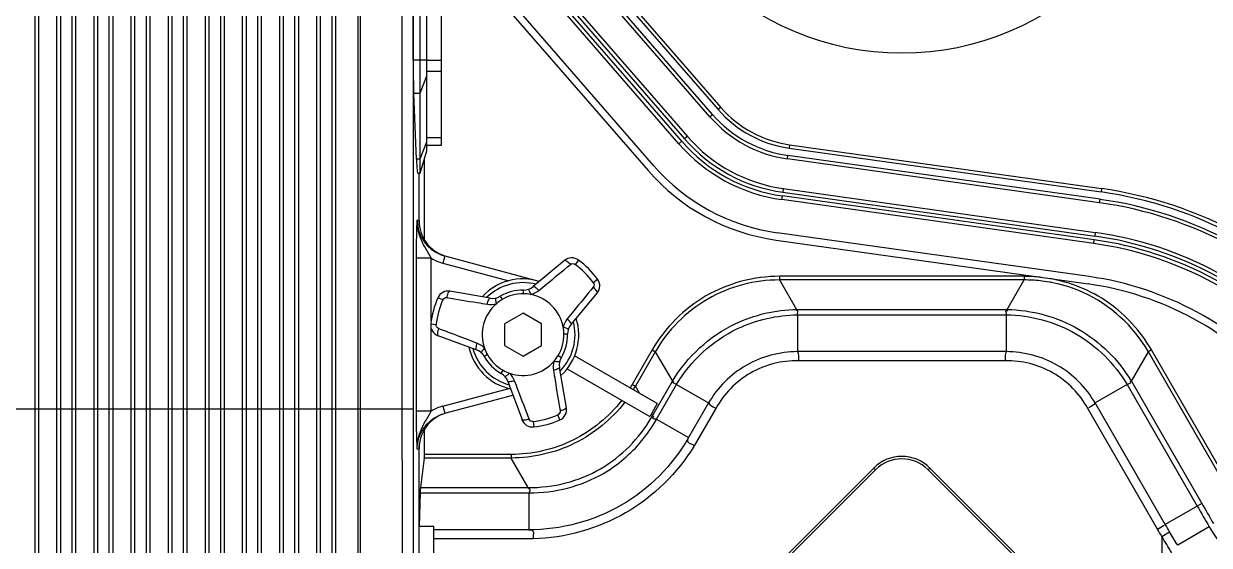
# Model space of a CAD drawing. Header units: millimetres. Extents: x -1070 to 42146, y 1440 to 12921.
# Drawn here: x 31932.6 to 32092.3, y 5099.8 to 5170 of the extents above; entities that cross this region are included whole.
import ezdxf

# ---------------------------------------------------------------- set-up
doc = ezdxf.new("R2010")
doc.units = ezdxf.units.MM
for name, color, linetype in [('DW-PLUS-PEIDIANHE实线CONTINUOUS', 7, 'Continuous'), ('DW-PLUS-XIANGTI实线CONTINUOUS', 7, 'Continuous'), ('MOUZU_COVER实线CONTINUOUS', 7, 'Continuous'), ('POWER-M_2实线CONTINUOUS', 7, 'Continuous'), ('SCREW-LOCKER实线CONTINUOUS', 7, 'Continuous')]:
    doc.layers.add(name, color=color, linetype=linetype)

# ---------------------------------------------------------------- blocks, each defined once
blk = doc.blocks.new('HJRTY45UYJDFGD')
at = {"layer": 'DW-PLUS-PEIDIANHE实线CONTINUOUS', "color": 251}
for p, q in [((18.25, 798.72), (18.25, 201.08)), ((18.75, 798.13), (18.75, 201.67)), ((21.25, 202.71), (21.25, 797.09)), ((21.75, 202.54), (21.75, 797.26)), ((23.25, 796.54), (23.25, 203.26)), ((23.75, 795.88), (23.75, 203.92)), ((26.25, 205.3), (26.25, 794.5)), ((26.75, 205.18), (26.75, 794.62)), ((16.75, 200.54), (16.75, 462.16)), ((16.25, 200.77), (16.25, 460.55)), ((13.25, 457.06), (13.25, 199.49)), ((13.75, 457.15), (13.75, 200.01)), ((11.75, 199.11), (11.75, 455.68)), ((8.25, 453.4), (8.25, 198.43)), ((11.25, 199.39), (11.25, 454.9)), ((8.75, 453.32), (8.75, 198.9)), ((28.25, 449.28), (28.25, 206.11)), ((28.75, 448), (28.75, 206.87)), ((31.25, 208.65), (31.25, 445.02)), ((31.75, 208.58), (31.75, 444.9)), ((33.25, 443.18), (33.25, 209.78)), ((33.75, 442.15), (33.75, 210.67)), ((36.25, 212.97), (36.25, 439.27)), ((36.75, 212.97), (36.75, 439.15)), ((38.25, 437.43), (38.25, 214.53)), ((38.75, 436.39), (38.75, 215.6)), ((41.25, 218.65), (41.25, 433.52)), ((41.75, 218.75), (41.75, 433.4)), ((43.25, 431.67), (43.25, 220.88)), ((43.75, 430.64), (43.75, 222.26)), ((46.25, 226.68), (46.25, 427.43)), ((46.75, 226.96), (46.75, 427.22)), ((48.25, 424.71), (48.25, 230.32)), ((48.75, 423.04), (48.75, 232.54)), ((51.75, 409.58), (51.75, 249.9)), ((52.05, 409.58), (52.05, 249.86)), ((57.7, 409.28), (57.7, 289.9)), ((59.19, 409.28), (59.19, 289.9)), ((60.1, 378.2), (60.1, 321.6)), ((61, 375.2), (61, 324.6)), ((59.21, 336.84), (59.21, 362.96)), ((61, 336.84), (59.21, 336.84)), ((61, 334.68), (60.1, 332.37)), ((60.1, 332.37), (59.28, 332.37)), ((59.66, 323.51), (59.28, 332.37)), ((61, 325.82), (60.1, 323.51)), ((61, 324.6), (60.1, 321.6)), ((60.1, 323.51), (59.66, 323.51)), ((60.1, 321.6), (59.84, 321.6)), ((60, 315.25), (60, 321.6)), ((60, 315.25), (59.75, 315.32)), ((61.65, 310.18), (59.65, 310.18)), ((59.65, 289.62), (59.65, 310.18)), ((61.65, 301.75), (61.65, 310.18)), ((63.46, 310.49), (63.21, 309.52)), ((63.46, 310.49), (75.94, 307.14)), ((63.21, 309.52), (72.07, 307.15)), ((61.65, 289.62), (61.65, 300.69)), ((63.21, 290.28), (72.07, 292.65)), ((63.46, 289.31), (72.64, 291.77)), ((-3.75, 289.9), (59.19, 289.9)), ((61.65, 289.62), (59.65, 289.62)), ((63.21, 290.28), (63.46, 289.31)), ((59.75, 284.48), (60, 284.55)), ((60, 249.9), (60, 284.55))]:
    blk.add_line(p, q, dxfattribs=at)
for centre, radius, start, end in [((64.77, 315.35), 6.04, 238.8803, 254.9593), ((74, 299.9), 7.5, 72.8486, 137.153), ((74, 299.9), 7, 75.5534, 134.4466), ((74, 299.9), 7.5, 312.8215, 17.191), ((74, 299.9), 7, 315.5534, 14.4466), ((74, 299.9), 7.5, 192.8341, 257.1602), ((74, 299.9), 7, 195.5534, 254.4466), ((9816.25, 289.88), 9758.55, 179.999871, 180.235764), ((9732.04, 289.88), 9672.85, 179.999871, 180.236806), ((64.77, 284.45), 6.04, 105.0406, 121.1198)]:
    blk.add_arc(centre, radius, start, end, dxfattribs=at)
for centre, major_axis, ratio, start_param, end_param in [((59.41, 336.84), (0, 5.8), 0.034921, -4.712389, -3.833276), ((59.84, 329.9), (0, 8.3), 0.034921, -3.833276, -3.141601), ((65, 315.25), (-4.83, 1.29), 0.999347, 0.261636, 1.52027), ((65, 284.55), (4.83, 1.29), 0.999347, 1.621323, 2.879956)]:
    blk.add_ellipse(centre, major_axis=major_axis, ratio=ratio, start_param=start_param, end_param=end_param, dxfattribs=at)
for points, knots in [([(59.65, 310.18), (59.65, 310.68), (59.66, 312.39), (59.71, 314.1), (59.75, 315.32)], [0, 0, 0, 0, 0.289386, 1, 1, 1, 1]), ([(59.75, 315.32), (59.75, 314.78), (59.93, 313.68), (60.72, 312.22), (61.93, 311.09), (62.94, 310.63), (63.46, 310.49)], [0, 0, 0, 0, 0.249999, 0.499998, 0.749997, 1, 1, 1, 1]), ([(61.65, 310.18), (61.42, 310.59), (60.93, 311.38), (60.28, 312.61), (59.85, 313.93), (59.75, 314.86), (59.75, 315.32)], [0, 0, 0, 0, 0.252545, 0.502198, 0.751134, 1, 1, 1, 1]), ([(59.75, 284.48), (59.74, 284.85), (59.68, 286.56), (59.65, 288.27), (59.65, 289.62)], [0, 0, 0, 0, 0.213186, 1, 1, 1, 1]), ([(59.75, 284.48), (59.75, 284.94), (59.85, 285.87), (60.28, 287.19), (60.93, 288.42), (61.42, 289.21), (61.65, 289.62)], [0, 0, 0, 0, 0.248865, 0.497802, 0.747455, 1, 1, 1, 1]), ([(59.75, 284.48), (59.75, 285.02), (59.93, 286.12), (60.72, 287.58), (61.93, 288.71), (62.94, 289.17), (63.46, 289.31)], [0, 0, 0, 0, 0.249999, 0.499998, 0.749997, 1, 1, 1, 1])]:
    blk.add_open_spline(points, degree=3, knots=knots, dxfattribs=at)
at = {"layer": 'DW-PLUS-XIANGTI实线CONTINUOUS', "color": 251}
for p, q in [((94.99, 325.59), (72, 352.04)), ((95.36, 325.92), (72.37, 352.37)), ((67.84, 348.43), (90.84, 321.98)), ((91.59, 322.64), (68.6, 349.09)), ((94.99, 325.59), (95.36, 325.92)), ((60.72, 312.68), (60.72, 323.65)), ((60.03, 314.74), (60.03, 321.6)), ((108.84, 318.07), (108.91, 318.57)), ((150.84, 312.17), (108.84, 318.07)), ((150.91, 312.66), (108.91, 318.57)), ((150.22, 307.71), (108.21, 313.62)), ((108.07, 312.63), (150.08, 306.72)), ((150.84, 312.17), (150.91, 312.66)), ((141.46, 307.75), (108.54, 307.75)), ((108.54, 307.75), (108.54, 307.26)), ((141.46, 307.26), (108.54, 307.26)), ((108.54, 307.26), (110.83, 303.29)), ((139.17, 303.29), (141.46, 307.26)), ((141.46, 307.75), (141.46, 307.26)), ((110.83, 303.29), (139.17, 303.29)), ((110.94, 302.57), (139.06, 302.57)), ((110.94, 302.57), (110.94, 297.61)), ((139.06, 302.57), (139.06, 297.61)), ((92.08, 290.61), (80.93, 297.05)), ((91.39, 297.84), (88.71, 293.19)), ((91.81, 297.6), (89.12, 292.95)), ((91.39, 297.84), (91.81, 297.6)), ((91.81, 297.6), (94.1, 293.63)), ((139.06, 297.61), (110.94, 297.61)), ((155.9, 293.63), (158.19, 297.6)), ((158.61, 297.84), (158.19, 297.6)), ((169.25, 278.45), (158.19, 297.6)), ((169.67, 278.69), (158.61, 297.84)), ((79.93, 295.32), (91.08, 288.88)), ((138.93, 296.39), (111.07, 296.39)), ((88.71, 293.19), (89.12, 292.95)), ((89.67, 292.01), (89.12, 292.95)), ((91.42, 288.98), (94.1, 293.63)), ((91.99, 288.53), (94.67, 293.18)), ((94.67, 293.18), (98.97, 290.7)), ((155.33, 293.18), (151.03, 290.7)), ((155.33, 293.18), (164.77, 276.83)), ((155.9, 293.63), (165.39, 277.19)), ((92.08, 290.61), (91.28, 289.22)), ((98.97, 290.7), (96.29, 286.05)), ((160.47, 274.35), (151.03, 290.7)), ((91.42, 288.98), (91.28, 289.22)), ((99.96, 289.98), (97.05, 284.94)), ((159.42, 273.74), (150.04, 289.98)), ((91.99, 288.53), (96.29, 286.05)), ((60.72, 283.78), (60.72, 287.12)), ((60.03, 274.14), (60.03, 285.06)), ((60.7, 283.29), (60.18, 279.32)), ((72.39, 283.29), (60.7, 283.29)), ((72.39, 283.78), (60.72, 283.78)), ((72.39, 283.78), (72.39, 283.29)), ((74.69, 279.32), (72.39, 283.29)), ((92.95, 253.67), (121.23, 281.95)), ((93.18, 253.44), (121.46, 281.72)), ((121.23, 281.95), (121.46, 281.72)), ((128.77, 281.95), (128.54, 281.72)), ((128.54, 281.72), (156.82, 253.44)), ((128.77, 281.95), (157.05, 253.67)), ((60.15, 278.6), (60.03, 274.14)), ((60.15, 278.6), (74.79, 278.61)), ((60.18, 279.32), (74.69, 279.32)), ((74.79, 278.61), (74.79, 273.64)), ((164.77, 276.83), (160.47, 274.35)), ((165.39, 277.19), (164.77, 276.83)), ((60.03, 274.14), (62, 274.14)), ((62, 249.9), (62, 274.14)), ((74.79, 273.64), (62, 273.64)), ((159.42, 273.74), (160.33, 274.27)), ((160, 272.75), (161.05, 273.38)), ((166.39, 274.03), (162.14, 271.55)), ((75.38, 272.42), (62, 272.42)), ((160, 272.75), (160, 227.05))]:
    blk.add_line(p, q, dxfattribs=at)
for centre, radius, start, end in [((111.97, 340.35), 22, 221, 262), ((111.97, 340.35), 22.5, 221, 262), ((111.97, 340.35), 27, 221, 262), ((111.97, 340.35), 28, 221, 262), ((144.23, 265.13), 47.5, 41, 82), ((144.23, 265.13), 48, 41, 82), ((141.45, 287.52), 20.22, 83.732, 89.9781), ((141.48, 287.61), 19.65, 83.7621, 90.0469), ((141.49, 287.76), 19.5, 80.1755, 83.7616), ((141.53, 287.96), 19.3, 78.0751, 80.1734), ((141.54, 288.04), 19.22, 65.8258, 78.0673), ((144.23, 265.13), 42, 41, 82), ((144.23, 265.13), 43, 41, 82), ((71.98, 302.87), 19.32, 328.3285, 329.9476), ((72, 302.86), 19.78, 328.3594, 329.9406), ((74.06, 298.69), 19.89, 330.0402, 330.7706), ((74.42, 298.47), 20.18, 320.3478, 330.0504), ((78.45, 296.16), 15.54, 330.0032, 330.5955), ((125, 278.18), 5.33, 45, 135), ((125, 278.18), 5, 45, 135)]:
    blk.add_arc(centre, radius, start, end, dxfattribs=at)
for centre, major_axis, ratio, start_param, end_param in [((73.75, 300.27), (-10.47, 18.13), 0.955319, -2.656899, -2.637557), ((60.7, 283.78), (0, 0.5), 0.034921, -2.879793, -1.570796), ((60.2, 277.39), (0, 2), 0.034921, 0.261799, 0.916298)]:
    blk.add_ellipse(centre, major_axis=major_axis, ratio=ratio, start_param=start_param, end_param=end_param, dxfattribs=at)
for points, knots in [([(108.54, 307.75), (105.12, 307.74), (98.15, 305.94), (93.1, 300.8), (91.39, 297.84)], [0, 0, 0, 0, 0.499997, 1, 1, 1, 1]), ([(108.54, 307.26), (105.2, 307.27), (98.4, 305.51), (93.47, 300.49), (91.81, 297.6)], [0, 0, 0, 0, 0.499997, 1, 1, 1, 1]), ([(158.61, 297.84), (157.18, 300.33), (153.19, 304.73), (147.69, 306.97), (144.87, 307.46)], [0, 0, 0, 0, 0.500031, 1, 1, 1, 1]), ([(110.92, 302.57), (110.92, 302.72), (111.01, 302.88), (110.97, 303.18), (110.82, 303.15), (110.75, 303.13)], [0, 0, 0, 0, 0.570461, 0.740209, 1, 1, 1, 1]), ([(139.08, 302.57), (139.09, 302.72), (138.99, 302.88), (139.03, 303.18), (139.18, 303.15), (139.25, 303.13)], [0, 0, 0, 0, 0.572642, 0.743048, 1, 1, 1, 1]), ([(110.94, 297.61), (108.55, 297.6), (103.7, 296.33), (100.17, 292.76), (98.97, 290.7)], [0, 0, 0, 0, 0.500076, 1, 1, 1, 1]), ([(151.03, 290.7), (149.83, 292.76), (146.3, 296.33), (141.45, 297.6), (139.06, 297.61)], [0, 0, 0, 0, 0.500123, 1, 1, 1, 1]), ([(111.07, 296.39), (108.85, 296.43), (104.3, 295.29), (101.04, 291.92), (99.96, 289.98)], [0, 0, 0, 0, 0.50006, 1, 1, 1, 1]), ([(150.04, 289.98), (148.96, 291.92), (145.7, 295.29), (141.15, 296.43), (138.93, 296.39)], [0, 0, 0, 0, 0.500133, 1, 1, 1, 1]), ([(94.68, 293.19), (94.56, 293.27), (94.37, 293.27), (94.13, 293.46), (94.23, 293.57), (94.28, 293.62)], [0, 0, 0, 0, 0.571245, 0.741341, 1, 1, 1, 1]), ([(155.32, 293.19), (155.44, 293.27), (155.63, 293.27), (155.87, 293.46), (155.77, 293.57), (155.72, 293.62)], [0, 0, 0, 0, 0.570233, 0.739935, 1, 1, 1, 1]), ([(87.29, 291.07), (85.55, 288.83), (80.99, 285.07), (75.23, 283.78), (72.39, 283.78)], [0, 0, 0, 0, 0.49997, 1, 1, 1, 1]), ([(87.71, 290.83), (85.93, 288.51), (81.24, 284.64), (75.32, 283.3), (72.39, 283.29)], [0, 0, 0, 0, 0.49997, 1, 1, 1, 1]), ([(91.98, 288.52), (91.83, 288.52), (91.6, 288.49), (91.41, 288.76), (91.54, 288.88), (91.6, 288.94)], [0, 0, 0, 0, 0.536089, 0.708197, 1, 1, 1, 1]), ([(96.29, 286.05), (94.15, 282.33), (87.82, 275.9), (79.08, 273.63), (74.79, 273.63)], [0, 0, 0, 0, 0.500051, 1, 1, 1, 1]), ([(96.29, 286.05), (96.22, 285.91), (96.07, 285.66), (96.31, 285.27), (96.72, 285.2), (96.94, 285.01), (97.05, 284.94)], [0, 0, 0, 0, 0.274278, 0.481732, 0.743426, 1, 1, 1, 1]), ([(97.05, 284.94), (94.8, 281.27), (88.39, 274.92), (79.68, 272.54), (75.38, 272.42)], [0, 0, 0, 0, 0.500053, 1, 1, 1, 1]), ([(74.8, 278.61), (74.88, 278.74), (75.02, 278.92), (74.88, 279.22), (74.72, 279.17), (74.64, 279.14)], [0, 0, 0, 0, 0.535425, 0.707591, 1, 1, 1, 1]), ([(74.79, 273.64), (74.94, 273.63), (75.24, 273.64), (75.47, 273.23), (75.33, 272.84), (75.38, 272.56), (75.38, 272.42)], [0, 0, 0, 0, 0.275365, 0.481633, 0.74352, 1, 1, 1, 1])]:
    blk.add_open_spline(points, degree=3, knots=knots, dxfattribs=at)
for points in [[(158.19, 297.6), (156.22, 301.03), (153.02, 303.95), (149.41, 305.57)], [(102.56, 301.36), (105.12, 302.58), (108, 303.25), (110.84, 303.29)], [(139.16, 303.29), (142.49, 303.24), (145.91, 302.31), (148.79, 300.64)], [(102.88, 300.71), (105.37, 301.89), (108.18, 302.54), (110.94, 302.57)], [(139.06, 302.57), (142.3, 302.54), (145.63, 301.63), (148.43, 300.02)], [(94.11, 293.63), (96.06, 296.91), (99.12, 299.71), (102.56, 301.36)], [(94.67, 293.18), (96.56, 296.38), (99.53, 299.11), (102.88, 300.71)], [(148.79, 300.64), (151.67, 298.98), (154.19, 296.49), (155.89, 293.63)], [(148.43, 300.02), (151.23, 298.4), (153.68, 295.97), (155.33, 293.18)], [(110.93, 297.61), (111.14, 297.29), (111.06, 296.87), (111.07, 296.49)], [(139.07, 297.61), (138.86, 297.29), (138.93, 296.87), (138.93, 296.49)], [(98.97, 290.7), (99.14, 290.37), (99.55, 290.22), (99.87, 290.03)], [(151.03, 290.7), (150.86, 290.37), (150.45, 290.22), (150.13, 290.03)], [(84.45, 281.86), (87.25, 283.49), (89.68, 285.95), (91.29, 288.76)], [(84.82, 281.23), (86.76, 282.36), (88.53, 283.86), (89.96, 285.59)], [(74.69, 279.32), (78.05, 279.28), (81.55, 280.17), (84.45, 281.86)], [(74.79, 278.6), (78.25, 278.57), (81.83, 279.49), (84.82, 281.23)], [(164.77, 276.83), (165.31, 275.9), (165.85, 274.97), (166.39, 274.04)], [(165.39, 277.19), (165.91, 276.29), (166.43, 275.38), (166.95, 274.48)], [(160, 272.75), (159.81, 273.08), (159.61, 273.41), (159.42, 273.74)], [(161.05, 273.38), (160.85, 273.7), (160.66, 274.03), (160.47, 274.35)], [(162.14, 271.55), (161.77, 272.16), (161.41, 272.77), (161.05, 273.38)], [(166.39, 274.03), (168.53, 270.27), (172.22, 267.09), (176.29, 265.63)], [(161.33, 270.55), (160.88, 271.28), (160.44, 272.02), (160, 272.75)]]:
    blk.add_open_spline(points, degree=3, dxfattribs=at)
at = {"layer": 'MOUZU_COVER实线CONTINUOUS', "color": 251}
for p, q in [((99.51, 329.53), (76.52, 355.98)), ((77.28, 356.63), (100.27, 330.18)), ((77.62, 356.93), (100.62, 330.49)), ((99.17, 329.23), (76.18, 355.68)), ((73.13, 353.03), (96.12, 326.58)), ((72.75, 352.7), (95.74, 326.25)), ((100.62, 330.49), (100.27, 330.18)), ((99.17, 329.23), (99.51, 329.53)), ((96.12, 326.58), (95.74, 326.25)), ((109.87, 325.46), (109.81, 325)), ((109.81, 325), (151.82, 319.1)), ((109.87, 325.46), (151.88, 319.55)), ((109.61, 323.56), (109.67, 324.01)), ((151.61, 317.66), (109.61, 323.56)), ((151.68, 318.11), (109.67, 324.01)), ((109.04, 319.56), (108.98, 319.06)), ((109.04, 319.56), (151.05, 313.65)), ((151.88, 319.55), (151.82, 319.1)), ((108.98, 319.06), (150.98, 313.16)), ((151.61, 317.66), (151.68, 318.11)), ((151.05, 313.65), (150.98, 313.16))]:
    blk.add_line(p, q, dxfattribs=at)
blk.add_circle((125, 374.9), 37.14, dxfattribs=at)
for centre, radius, start, end in [((111.97, 340.35), 15.04, 221, 262), ((111.97, 340.35), 16.96, 221, 262), ((111.97, 340.35), 16.5, 221, 262), ((111.97, 340.35), 15.5, 221, 262), ((111.97, 340.35), 21.5, 221, 262), ((111.97, 340.35), 21, 221, 262), ((144.23, 265.13), 54.96, 41, 82), ((144.23, 265.13), 53.04, 41, 82), ((144.23, 265.13), 53.5, 41, 82), ((144.23, 265.13), 54.5, 41, 82), ((144.23, 265.13), 48.5, 41, 82), ((144.23, 265.13), 49, 41, 82)]:
    blk.add_arc(centre, radius, start, end, dxfattribs=at)
at = {"layer": 'POWER-M_2实线CONTINUOUS', "color": 251}
for p, q in [((63, 325.4), (63, 374.4)), ((61, 336.84), (63, 336.84)), ((63, 335.3), (61, 335.3)), ((61, 326.43), (63, 326.43)), ((61, 325.4), (63, 325.4))]:
    blk.add_line(p, q, dxfattribs=at)
at = {"layer": 'SCREW-LOCKER实线CONTINUOUS', "color": 251}
for p, q in [((79.6, 309.88), (75.38, 306.36)), ((81.45, 309.94), (81.02, 309.35)), ((83.45, 306.92), (84.04, 307.35)), ((69.58, 304.81), (64.16, 305.75)), ((70.94, 305.06), (71.19, 304.63)), ((74.07, 305.4), (74.07, 305.9)), ((80.46, 301.28), (83.98, 305.5)), ((63.19, 304.58), (62.53, 304.86)), ((74, 302.79), (71.5, 301.34)), ((76.5, 301.34), (74, 302.79)), ((61.58, 301.34), (62.3, 301.25)), ((71.5, 301.34), (71.5, 298.46)), ((76.5, 298.46), (76.5, 301.34)), ((67.71, 297.86), (62.56, 299.76)), ((80, 299.97), (79.5, 299.97)), ((69.2, 297.21), (68.77, 296.96)), ((71.5, 298.46), (74, 297.01)), ((74, 297.01), (76.5, 298.46)), ((78.73, 297.09), (79.16, 296.84)), ((79.85, 290.06), (78.91, 295.48)), ((71.06, 294.67), (71.31, 295.1)), ((71.96, 293.61), (73.86, 288.46)), ((78.96, 288.43), (78.68, 289.09)), ((75.35, 288.2), (75.44, 287.48))]:
    blk.add_line(p, q, dxfattribs=at)
for centre, radius, start, end in [((80.56, 308.73), 1.5, 53.402, 129.826), ((74, 299.9), 12.5, 36.598, 53.402), ((74, 299.9), 11.77, 36.598, 53.402), ((82.83, 306.46), 1.5, 320.1741, 36.598), ((63.9, 304.27), 1.5, 80.1741, 156.598), ((69.92, 306.78), 2, 260.1741, 300.6867), ((74, 299.9), 6, 89.3133, 120.6867), ((74, 299.9), 5.5, 89.3167, 120.6851), ((74.1, 307.9), 2, 269.3133, 309.8259), ((74, 299.89), 5.51, 79.2013, 89.3049), ((74, 299.9), 5.5, 10.8077, 79.1928), ((74, 299.9), 12.5, 156.598, 173.402), ((74, 299.9), 11.77, 156.598, 173.402), ((74, 299.9), 5.5, 130.8091, 199.1901), ((74.01, 299.89), 5.51, 120.6956, 130.798), ((63.07, 301.16), 1.5, 173.402, 249.826), ((73.99, 299.9), 5.51, 0.7075, 10.8083), ((82, 300), 2, 140.1741, 180.6867), ((74, 299.9), 5.5, 329.3137, 0.6867), ((74, 299.9), 6, 329.3133, 0.6867), ((67.02, 295.98), 2, 29.3133, 69.8259), ((74, 299.9), 6, 209.3133, 240.6867), ((74.01, 299.9), 5.51, 199.2008, 209.3038), ((74, 299.9), 5.5, 209.313, 240.6898), ((73.99, 299.91), 5.51, 319.2021, 329.3038), ((74, 299.9), 5.5, 250.8093, 319.1904), ((80.88, 295.82), 2, 149.3133, 189.8259), ((70.08, 292.92), 2, 20.1741, 60.6867), ((74, 299.91), 5.51, 240.6969, 250.7989), ((74, 299.9), 11.77, 276.598, 293.402), ((78.37, 289.8), 1.5, 293.402, 9.8261), ((75.26, 288.97), 1.5, 200.1741, 276.598), ((74, 299.9), 12.5, 276.598, 293.402)]:
    blk.add_arc(centre, radius, start, end, dxfattribs=at)
for points, knots in [([(79.6, 309.88), (79.63, 309.91), (79.76, 309.89), (80.03, 309.72), (80.25, 309.51), (80.39, 309.34)], [0, 0, 0, 0, 0.119219, 0.334348, 1, 1, 1, 1]), ([(76.11, 305.85), (76.47, 306.14), (77.9, 307.3), (79.33, 308.47), (80.39, 309.34)], [0, 0, 0, 0, 0.25077, 1, 1, 1, 1]), ([(80.39, 309.34), (80.48, 309.41), (80.7, 309.5), (80.93, 309.42), (81.02, 309.35)], [0, 0, 0, 0, 0.494491, 1, 1, 1, 1]), ([(83.45, 306.92), (83.52, 306.83), (83.6, 306.6), (83.51, 306.38), (83.44, 306.29)], [0, 0, 0, 0, 0.505506, 1, 1, 1, 1]), ([(63.19, 304.58), (63.24, 304.68), (63.4, 304.86), (63.63, 304.9), (63.74, 304.88)], [0, 0, 0, 0, 0.505506, 1, 1, 1, 1]), ([(63.74, 304.88), (63.79, 305.1), (63.87, 305.39), (64.02, 305.68), (64.12, 305.75), (64.16, 305.75)], [0, 0, 0, 0, 0.665425, 0.880715, 1, 1, 1, 1]), ([(63.74, 304.88), (65.1, 304.66), (66.92, 304.35), (68.74, 304.07), (69.2, 304)], [0, 0, 0, 0, 0.74923, 1, 1, 1, 1]), ([(74.69, 305.99), (74.71, 306), (74.77, 305.92), (74.84, 305.79), (74.94, 305.57), (75, 305.4), (75.03, 305.3)], [0, 0, 0, 0, 0.089128, 0.296906, 0.611192, 1, 1, 1, 1]), ([(75.38, 306.36), (75.4, 306.39), (75.52, 306.37), (75.77, 306.2), (75.97, 306.01), (76.11, 305.85)], [0, 0, 0, 0, 0.113779, 0.326405, 1, 1, 1, 1]), ([(83.44, 306.29), (82.57, 305.23), (81.4, 303.8), (80.24, 302.37), (79.95, 302.01)], [0, 0, 0, 0, 0.74923, 1, 1, 1, 1]), ([(83.98, 305.5), (84.01, 305.53), (83.99, 305.66), (83.82, 305.93), (83.61, 306.15), (83.44, 306.29)], [0, 0, 0, 0, 0.119219, 0.334348, 1, 1, 1, 1]), ([(69.2, 304), (69.24, 304.2), (69.32, 304.47), (69.45, 304.74), (69.54, 304.82), (69.58, 304.81)], [0, 0, 0, 0, 0.673406, 0.886166, 1, 1, 1, 1]), ([(70.41, 304.06), (70.39, 304.16), (70.36, 304.34), (70.33, 304.58), (70.33, 304.72), (70.34, 304.82), (70.36, 304.83)], [0, 0, 0, 0, 0.388756, 0.703026, 0.910862, 1, 1, 1, 1]), ([(80.46, 301.28), (80.49, 301.3), (80.47, 301.42), (80.3, 301.67), (80.11, 301.87), (79.95, 302.01)], [0, 0, 0, 0, 0.113779, 0.326405, 1, 1, 1, 1]), ([(62.63, 300.71), (62.53, 300.76), (62.34, 300.9), (62.29, 301.14), (62.3, 301.25)], [0, 0, 0, 0, 0.494496, 1, 1, 1, 1]), ([(62.63, 300.71), (62.55, 300.51), (62.48, 300.21), (62.47, 299.89), (62.52, 299.77), (62.56, 299.76)], [0, 0, 0, 0, 0.665425, 0.880714, 1, 1, 1, 1]), ([(80.09, 300.59), (80.1, 300.61), (80.02, 300.67), (79.89, 300.74), (79.67, 300.84), (79.5, 300.9), (79.4, 300.93)], [0, 0, 0, 0, 0.089128, 0.296905, 0.611191, 1, 1, 1, 1]), ([(67.79, 298.75), (67.72, 298.55), (67.66, 298.28), (67.64, 297.98), (67.68, 297.87), (67.71, 297.86)], [0, 0, 0, 0, 0.673407, 0.886164, 1, 1, 1, 1]), ([(68.81, 298.09), (68.74, 298.02), (68.62, 297.88), (68.48, 297.68), (68.41, 297.56), (68.37, 297.47), (68.38, 297.45)], [0, 0, 0, 0, 0.388758, 0.703028, 0.910863, 1, 1, 1, 1]), ([(78.91, 295.48), (78.92, 295.44), (78.84, 295.35), (78.57, 295.22), (78.3, 295.14), (78.1, 295.1)], [0, 0, 0, 0, 0.113779, 0.326405, 1, 1, 1, 1]), ([(78.93, 296.26), (78.92, 296.24), (78.82, 296.23), (78.68, 296.23), (78.44, 296.26), (78.26, 296.29), (78.16, 296.31)], [0, 0, 0, 0, 0.089135, 0.296971, 0.611243, 1, 1, 1, 1]), ([(72.19, 294.71), (72.12, 294.64), (71.98, 294.52), (71.78, 294.38), (71.66, 294.31), (71.57, 294.27), (71.55, 294.28)], [0, 0, 0, 0, 0.388756, 0.703028, 0.910864, 1, 1, 1, 1]), ([(78.1, 295.1), (78.17, 294.64), (78.45, 292.82), (78.76, 291), (78.98, 289.64)], [0, 0, 0, 0, 0.25077, 1, 1, 1, 1]), ([(72.85, 293.69), (72.65, 293.62), (72.38, 293.56), (72.08, 293.54), (71.97, 293.58), (71.96, 293.61)], [0, 0, 0, 0, 0.673406, 0.886166, 1, 1, 1, 1]), ([(74.81, 288.53), (74.33, 289.82), (73.68, 291.54), (73.02, 293.26), (72.85, 293.69)], [0, 0, 0, 0, 0.74923, 1, 1, 1, 1]), ([(78.98, 289.64), (79, 289.53), (78.96, 289.3), (78.78, 289.14), (78.68, 289.09)], [0, 0, 0, 0, 0.494491, 1, 1, 1, 1]), ([(79.78, 289.94), (79.7, 289.87), (79.42, 289.75), (79.15, 289.68), (78.98, 289.64)], [0, 0, 0, 0, 0.411475, 1, 1, 1, 1]), ([(79.85, 290.06), (79.85, 290.05), (79.85, 290.01), (79.81, 289.97), (79.78, 289.94)], [0, 0, 0, 0, 0.199965, 1, 1, 1, 1]), ([(74.81, 288.53), (74.61, 288.45), (74.31, 288.38), (73.99, 288.37), (73.87, 288.42), (73.86, 288.46)], [0, 0, 0, 0, 0.665425, 0.880715, 1, 1, 1, 1]), ([(75.35, 288.2), (75.24, 288.19), (75, 288.24), (74.86, 288.43), (74.81, 288.53)], [0, 0, 0, 0, 0.505506, 1, 1, 1, 1])]:
    blk.add_open_spline(points, degree=3, knots=knots, dxfattribs=at)
for points in [[(75.03, 305.3), (75.42, 305.42), (75.8, 305.6), (76.11, 305.85)], [(69.2, 304), (69.59, 303.94), (70.01, 303.97), (70.41, 304.06)], [(79.95, 302.01), (79.7, 301.7), (79.52, 301.32), (79.4, 300.93)], [(64.79, 299.9), (64.07, 300.17), (63.35, 300.45), (62.63, 300.71)], [(67.79, 298.75), (66.79, 299.13), (65.79, 299.53), (64.79, 299.9)], [(68.81, 298.09), (68.51, 298.37), (68.17, 298.61), (67.79, 298.75)], [(78.16, 296.31), (78.07, 295.91), (78.04, 295.49), (78.1, 295.1)], [(72.85, 293.69), (72.71, 294.07), (72.47, 294.41), (72.19, 294.71)]]:
    blk.add_open_spline(points, degree=3, dxfattribs=at)

msp = doc.modelspace()

# ---------------------------------------------------------------- block references
at = {"lineweight": -3}
msp.add_blockref('HJRTY45UYJDFGD', (31925.863, 4828.298), dxfattribs=at)

doc.saveas('drawing.dxf')
